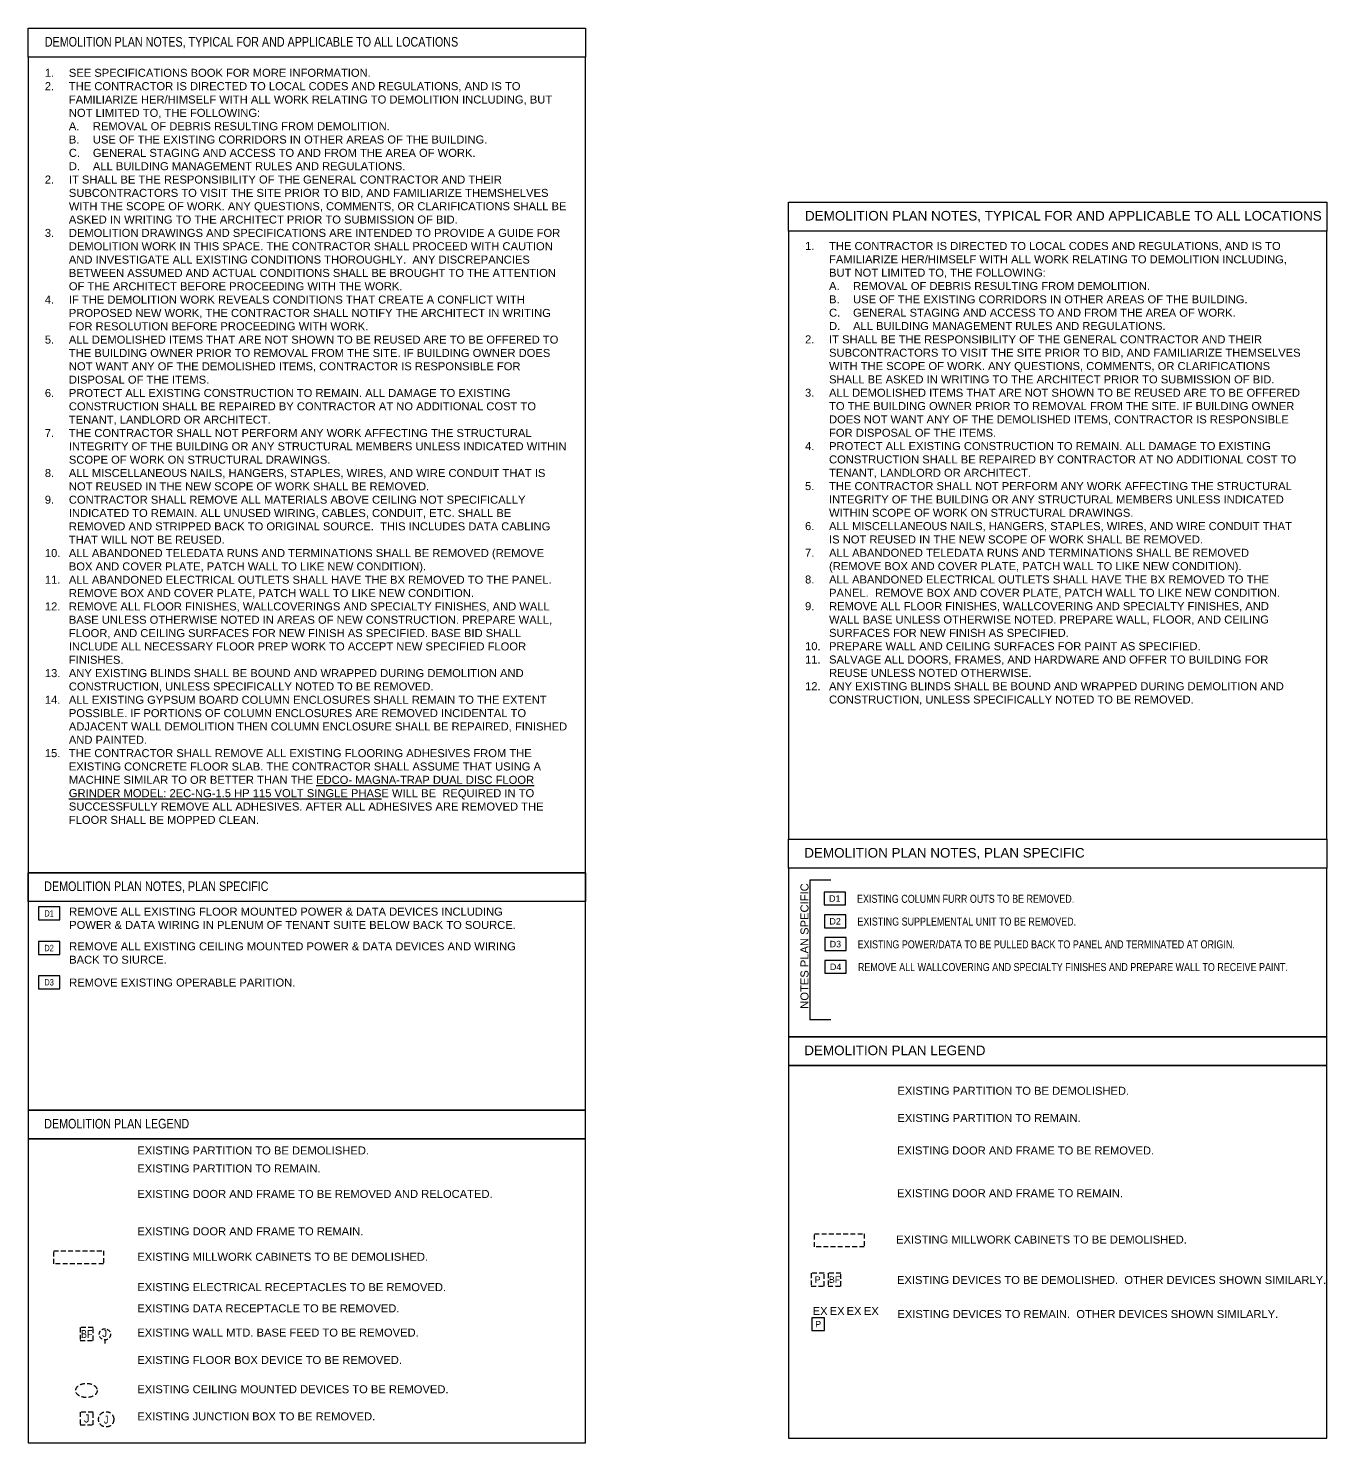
# Model space of a CAD drawing. Header units: inches. Extents: x -118 to 9372, y -4039 to 888.
# Drawn here: x 6391 to 8013, y -879 to 888 of the extents above; entities that cross this region are included whole.
import ezdxf
from ezdxf.enums import TextEntityAlignment as Align

# ---------------------------------------------------------------- set-up
doc = ezdxf.new("R2010")
doc.units = ezdxf.units.IN
doc.header["$LTSCALE"] = 96
doc.header["$MEASUREMENT"] = 0
for name, pattern in [('HIDDEN', [0.375, 0.25, -0.125]), ('HIDDEN2', [0.1875, 0.125, -0.0625]), ('HIDDEN4', [0.09375, 0.0625, -0.03125])]:
    doc.linetypes.add(name, pattern=pattern)
for name, color, linetype in [('A-Anno-Demo', 7, 'Continuous'), ('A-Anno-Flor', 7, 'Continuous'), ('A-Anno-PwrS', 7, 'Continuous'), ('A-Flor-Case-Demo', 7, 'HIDDEN4'), ('A-Powr-Demo', 7, 'HIDDEN4'), ('A-Powr-Exst', 1, 'Continuous'), ('Legend 300$0$A-Anno-PwrS', 7, 'Continuous')]:
    doc.layers.add(name, color=color, linetype=linetype)
doc.layers.add('Electrical-Power_Com', color=7, linetype='Continuous', lineweight=30)
doc.styles.add('Arial', font='arial.ttf')
doc.styles.add('Legend 300$0$XFINE_1-8', font='ARIALN.TTF', dxfattribs={"width": 0.8, "height": 8})
doc.styles.add('OTJ_Title1', font='swiss.ttf')
doc.styles.add('XFINE_0', font='swissl.ttf', dxfattribs={"width": 0.8})
doc.styles.add('XFINE_1-8', font='swissl.ttf', dxfattribs={"height": 10})

# ---------------------------------------------------------------- blocks, each defined once
blk = doc.blocks.new('A$C63DA0F89')
at = {"color": 0, "linetype": 'ByBlock', "lineweight": -2}
blk.add_lwpolyline([(8.8, 0), (24.8, 0), (24.8, 16), (8.8, 16)], close=True, dxfattribs=at)
at = {"color": 0, "linetype": 'ByBlock', "lineweight": -2, "style": 'OTJ_Title1', "flags": 8}
blk.add_attdef('CODE', text='', height=8, dxfattribs=at).set_placement((16.8, 8), align=Align.MIDDLE)
blk = doc.blocks.new('multi-note')
at = {"color": 4}
blk.add_lwpolyline([(-1.67, -1), (1.67, -1), (1.67, 1), (-1.67, 1)], close=True, dxfattribs=at)
at = {"color": 0, "style": 'XFINE_0', "width": 0.8}
blk.add_attdef('MULTI-NOTE', text='', height=1, dxfattribs=at).set_placement((0, 0), align=Align.MIDDLE_CENTER)
blk = doc.blocks.new('A$C39A66B45')
blk.add_circle((16.8, 9.6), 9.55)
at = {"color": 0, "linetype": 'ByBlock', "lineweight": -2, "style": 'OTJ_Title1', "flags": 8}
blk.add_attdef('CODE', text='', height=8, dxfattribs=at).set_placement((16.8, 9.2), align=Align.MIDDLE)
blk = doc.blocks.new('*U179')
at = {"layer": 'Electrical-Power_Com', "color": 0}
blk.add_line((1055.1, -324.7), (1058.3, -328), dxfattribs=at)
at = {"layer": 'Electrical-Power_Com', "color": 0, "linetype": 'HIDDEN', "ltscale": 0.2}
blk.add_circle((1050.2, -319.8), 7, dxfattribs=at)
at = {"layer": 'Electrical-Power_Com', "color": 0, "insert": (1044.1, -318.3), "char_height": 8.59, "attachment_point": 1, "rotation": 44.4543, "line_spacing_factor": 0.967741, "style": 'Arial'}
blk.add_mtext('J', dxfattribs=at)

msp = doc.modelspace()

# ---------------------------------------------------------------- linework, layer by layer
at = {"layer": 'A-Anno-PwrS'}
for p, q in [((7367.5, -176.4), (7367.5, -350.9)), ((7393.9, -176.4), (7367.5, -176.4)), ((7393.9, -350.9), (7367.5, -350.9))]:
    msp.add_line(p, q, dxfattribs=at)
at = {"layer": 'A-Anno-PwrS', "color": 5}
for points in [[(6391.3, 888.4), (7087.3, 888.4), (7087.3, 852.4), (6391.3, 852.4)], [(6391.3, -166.9), (7087.3, -166.9), (7087.3, 852.4), (6391.3, 852.4)], [(7341, 671), (8013.4, 671), (8013.4, 635), (7341, 635)], [(7341, -125.1), (8013.4, -125.1), (8013.4, 635), (7341, 635)], [(7341, -125.1), (8013.4, -125.1), (8013.4, -161.1), (7341, -161.1)], [(6391.3, -463.6), (7087.3, -463.6), (7087.3, -166.9), (6391.3, -166.9)], [(6391.3, -166.9), (7087.3, -166.9), (7087.3, -202.9), (6391.3, -202.9)], [(7341, -372), (8013.4, -372), (8013.4, -161.1), (7341, -161.1)], [(7341, -873.4), (8013.4, -873.4), (8013.4, -408), (7341, -408)], [(6391.3, -879.2), (7087.3, -879.2), (7087.3, -499.6), (6391.3, -499.6)]]:
    msp.add_lwpolyline(points, close=True, dxfattribs=at)
at = {"layer": 'A-Flor-Case-Demo'}
for points in [[(7373.5, -618.2), (7435.7, -618.2), (7435.7, -634.4), (7373.5, -634.4)], [(6423.1, -639.4), (6485.3, -639.4), (6485.3, -655.6), (6423.1, -655.6)]]:
    msp.add_lwpolyline(points, close=True, dxfattribs=at)
at = {"layer": 'A-Powr-Demo'}
msp.add_ellipse((6464, -813.9), major_axis=(13.5, 0), ratio=0.652921, dxfattribs=at)
at = {"layer": 'Legend 300$0$A-Anno-PwrS', "color": 5}
for points in [[(7341, -408), (8013.4, -408), (8013.4, -372), (7341, -372)], [(6391.3, -499.6), (7087.3, -499.6), (7087.3, -463.6), (6391.3, -463.6)]]:
    msp.add_lwpolyline(points, close=True, dxfattribs=at)

# ---------------------------------------------------------------- block references
at = {"layer": 'A-Anno-Demo', "xscale": 8, "yscale": 8, "zscale": 8}
for p, values in [((6417.3, -217.7), {'MULTI-NOTE': 'D1'}), ((6417.3, -261), {'MULTI-NOTE': 'D2'}), ((6417.3, -303.8), {'MULTI-NOTE': 'D3'})]:
    msp.add_blockref('multi-note', p, dxfattribs=at).add_auto_attribs(values)
at = {"layer": 'A-Anno-PwrS'}
ref = msp.add_blockref('multi-note', (7398.9, -199.1), dxfattribs=dict(at, xscale=8, yscale=8, zscale=8))
ref.add_attrib('MULTI-NOTE', 'D1', dxfattribs={"layer": '0', "color": 0, "height": 8, "style": 'XFINE_0'}).set_placement((7398.9, -199.1), align=Align.MIDDLE_CENTER)
ref = msp.add_blockref('multi-note', (7399.3, -227.6), dxfattribs=dict(at, xscale=8, yscale=8, zscale=8))
ref.add_attrib('MULTI-NOTE', 'D2', dxfattribs={"layer": '0', "color": 0, "height": 8, "style": 'XFINE_0'}).set_placement((7399.3, -227.6), align=Align.MIDDLE_CENTER)
ref = msp.add_blockref('multi-note', (7399.6, -256), dxfattribs=dict(at, xscale=8, yscale=8, zscale=8))
ref.add_attrib('MULTI-NOTE', 'D3', dxfattribs={"layer": '0', "color": 0, "height": 8, "style": 'XFINE_0'}).set_placement((7399.6, -256), align=Align.MIDDLE_CENTER)
ref = msp.add_blockref('multi-note', (7399.9, -284.5), dxfattribs=dict(at, xscale=8, yscale=8, zscale=8))
ref.add_attrib('MULTI-NOTE', 'D4', dxfattribs={"layer": '0', "color": 0, "height": 8, "style": 'XFINE_0'}).set_placement((7399.9, -284.5), align=Align.MIDDLE_CENTER)
at = {"layer": 'A-Powr-Demo'}
for p, values in [((7360.7, -683.4), {'CODE': 'P'}), ((7381.8, -683.4), {'CODE': 'BF'})]:
    msp.add_blockref('A$C63DA0F89', p, dxfattribs=at).add_auto_attribs(values)
ref = msp.add_blockref('A$C63DA0F89', (6447.5, -751.4), dxfattribs=at)
ref.add_attrib('CODE', 'BF', dxfattribs={"layer": '0', "color": 0, "linetype": 'ByBlock', "lineweight": -2, "height": 10, "style": 'OTJ_Title1', "width": 0.8, "flags": 8}).set_placement((6464.3, -743.4), align=Align.MIDDLE)
at = {"layer": 'A-Powr-Demo', "linetype": 'HIDDEN2', "lineweight": -3, "rotation": 315}
msp.add_blockref('*U179', (5970.5, 225), dxfattribs=at)
at = {"layer": 'A-Powr-Demo'}
ref = msp.add_blockref('A$C63DA0F89', (6447.5, -857), dxfattribs=at)
ref.add_attrib('CODE', 'J', dxfattribs={"layer": '0', "color": 0, "linetype": 'ByBlock', "lineweight": -2, "height": 10, "style": 'OTJ_Title1', "flags": 8}).set_placement((6464.3, -849), align=Align.MIDDLE)
at = {"layer": 'A-Powr-Demo', "linetype": 'Continuous', "lineweight": -3}
ref = msp.add_blockref('A$C39A66B45', (6471.8, -859.6), dxfattribs=at)
ref.add_attrib('CODE', 'J', dxfattribs={"layer": '0', "color": 0, "linetype": 'ByBlock', "lineweight": -2, "height": 10, "style": 'OTJ_Title1', "width": 0.8, "flags": 8}).set_placement((6488.6, -850.4), align=Align.MIDDLE)
at = {"layer": 'A-Powr-Exst'}
msp.add_blockref('A$C63DA0F89', (7361.3, -739), dxfattribs=at).add_auto_attribs({'CODE': 'P'})

# ---------------------------------------------------------------- texts
note = msp.add_mtext_static_columns([''] * 2, width=650.564, gutter_width=0, height=0, dxfattribs=dict(insert=(6412, 837.7), char_height=10, attachment_point=1, style='XFINE_1-8'))
for column, words in zip([note] + note.columns.linked_columns, ['\\pi-30,l30,t30;1.^ISEE SPECIFICATIONS BOOK FOR MORE INFORMATION.\\P2.^ITHE CONTRACTOR IS DIRECTED TO LOCAL CODES AND REGULATIONS, AND IS TO FAMILIARIZE HER/HIMSELF WITH ALL WORK RELATING TO DEMOLITION INCLUDING, BUT NOT LIMITED TO, THE FOLLOWING:\\P\\pl60,t60;A.^IREMOVAL OF DEBRIS RESULTING FROM DEMOLITION.\\PB.^IUSE OF THE EXISTING CORRIDORS IN OTHER AREAS OF THE BUILDING.\\PC.^IGENERAL STAGING AND ACCESS TO AND FROM THE AREA OF WORK.\\PD.^IALL BUILDING MANAGEMENT RULES AND REGULATIONS.\\P\\pl30,t30;2.^IIT SHALL BE THE RESPONSIBILITY OF THE GENERAL CONTRACTOR AND THEIR SUBCONTRACTORS TO VISIT THE SITE PRIOR TO BID, AND FAMILIARIZE THEMSHELVES  WITH THE SCOPE OF WORK. ANY QUESTIONS, COMMENTS, OR CLARIFICATIONS SHALL BE ASKED IN WRITING TO THE ARCHITECT PRIOR TO SUBMISSION OF BID.\\P3.^IDEMOLITION DRAWINGS AND SPECIFICATIONS ARE INTENDED TO PROVIDE A GUIDE FOR DEMOLITION WORK IN THIS SPACE. THE CONTRACTOR SHALL PROCEED WITH CAUTION AND INVESTIGATE ALL EXISTING CONDITIONS THOROUGHLY.  ANY DISCREPANCIES BETWEEN ASSUMED AND ACTUAL CONDITIONS SHALL BE BROUGHT TO THE ATTENTION OF THE ARCHITECT BEFORE PROCEEDING WITH THE WORK.\\P4.^IIF THE DEMOLITION WORK REVEALS CONDITIONS THAT CREATE A CONFLICT WITH PROPOSED NEW WORK, THE CONTRACTOR SHALL NOTIFY THE ARCHITECT IN WRITING FOR RESOLUTION BEFORE PROCEEDING WITH WORK.\\P5.^IALL DEMOLISHED ITEMS THAT ARE NOT SHOWN TO BE REUSED ARE TO BE OFFERED TO THE BUILDING OWNER PRIOR TO REMOVAL FROM THE SITE. IF BUILDING OWNER DOES NOT WANT ANY OF THE DEMOLISHED ITEMS, CONTRACTOR IS RESPONSIBLE FOR DISPOSAL OF THE ITEMS.\\P6.^IPROTECT ALL EXISTING CONSTRUCTION TO REMAIN. ALL DAMAGE TO EXISTING CONSTRUCTION SHALL BE REPAIRED BY CONTRACTOR AT NO ADDITIONAL COST TO TENANT, LANDLORD OR ARCHITECT.\\P7.^ITHE CONTRACTOR SHALL NOT PERFORM ANY WORK AFFECTING THE STRUCTURAL INTEGRITY OF THE BUILDING OR ANY STRUCTURAL MEMBERS UNLESS INDICATED WITHIN SCOPE OF WORK ON STRUCTURAL DRAWINGS. \\P8.^IALL MISCELLANEOUS NAILS, HANGERS, STAPLES, WIRES, AND WIRE CONDUIT THAT IS NOT REUSED IN THE NEW SCOPE OF WORK SHALL BE REMOVED.\\P9.^ICONTRACTOR SHALL REMOVE ALL MATERIALS ABOVE CEILING NOT SPECIFICALLY INDICATED TO REMAIN. ALL UNUSED WIRING, CABLES, CONDUIT, ETC. SHALL BE REMOVED AND STRIPPED BACK TO ORIGINAL SOURCE.  THIS INCLUDES DATA CABLING THAT WILL NOT BE REUSED.\\P10.^IALL ABANDONED TELEDATA RUNS AND TERMINATIONS SHALL BE REMOVED (REMOVE BOX AND COVER PLATE, PATCH WALL TO LIKE NEW CONDITION). \\P11.^IALL ABANDONED ELECTRICAL OUTLETS SHALL HAVE THE BX REMOVED TO THE PANEL.  REMOVE BOX AND COVER PLATE, PATCH WALL TO LIKE NEW CONDITION.\\P12.^IREMOVE ALL FLOOR FINISHES, WALLCOVERINGS AND SPECIALTY FINISHES, AND WALL BASE UNLESS OTHERWISE NOTED IN AREAS OF NEW CONSTRUCTION. PREPARE WALL, FLOOR, AND CEILING SURFACES FOR NEW FINISH AS SPECIFIED. BASE BID SHALL INCLUDE ALL NECESSARY FLOOR PREP WORK TO ACCEPT NEW SPECIFIED FLOOR FINISHES.\\P13.^IANY EXISTING BLINDS SHALL BE BOUND AND WRAPPED DURING DEMOLITION AND CONSTRUCTION, UNLESS SPECIFICALLY NOTED TO BE REMOVED.\\P14.^IALL EXISTING GYPSUM BOARD COLUMN ENCLOSURES SHALL REMAIN TO THE EXTENT POSSIBLE. IF PORTIONS OF COLUMN ENCLOSURES ARE REMOVED INCIDENTAL TO ADJACENT WALL DEMOLITION THEN COLUMN ENCLOSURE SHALL BE REPAIRED, FINISHED AND PAINTED.\\P15.^ITHE CONTRACTOR SHALL REMOVE ALL EXISTING FLOORING ADHESIVES FROM THE EXISTING CONCRETE FLOOR SLAB. THE CONTRACTOR SHALL ASSUME THAT USING A MACHINE SIMILAR TO OR BETTER THAN THE {\\LEDCO- MAGNA-TRAP DUAL DISC FLOOR GRINDER MODEL: 2EC-NG-1.5 HP 115 VOLT SINGLE PHAS}E WILL BE  REQUIRED IN TO SUCCESSFULLY REMOVE ALL ADHESIVES. AFTER ALL ADHESIVES ARE REMOVED THE FLOOR SHALL BE MOPPED CLEAN. \\P       \\P', '\\pi-30,l30,t30;{\\H1.3x; }']):
    column.text = words
note = msp.add_mtext_static_columns([''] * 2, width=619.401, gutter_width=63.1, height=0, dxfattribs=dict(insert=(7361.7, 621.3), char_height=10, attachment_point=1, style='XFINE_1-8'))
for column, words in zip([note] + note.columns.linked_columns, ['\\pi-30,l30,t30;1.^ITHE CONTRACTOR IS DIRECTED TO LOCAL CODES AND REGULATIONS, AND IS TO FAMILIARIZE HER/HIMSELF WITH ALL WORK RELATING TO DEMOLITION INCLUDING, BUT NOT LIMITED TO, THE FOLLOWING:\\P\\pl60,t60;A.^IREMOVAL OF DEBRIS RESULTING FROM DEMOLITION.\\PB.^IUSE OF THE EXISTING CORRIDORS IN OTHER AREAS OF THE BUILDING.\\PC.^IGENERAL STAGING AND ACCESS TO AND FROM THE AREA OF WORK.\\PD.^IALL BUILDING MANAGEMENT RULES AND REGULATIONS.\\P\\pl30,t30;2.^IIT SHALL BE THE RESPONSIBILITY OF THE GENERAL CONTRACTOR AND THEIR SUBCONTRACTORS TO VISIT THE SITE PRIOR TO BID, AND FAMILIARIZE THEMSELVES WITH THE SCOPE OF WORK. ANY QUESTIONS, COMMENTS, OR CLARIFICATIONS SHALL BE ASKED IN WRITING TO THE ARCHITECT PRIOR TO SUBMISSION OF BID.\\P3.^IALL DEMOLISHED ITEMS THAT ARE NOT SHOWN TO BE REUSED ARE TO BE OFFERED TO THE BUILDING OWNER PRIOR TO REMOVAL FROM THE SITE. IF BUILDING OWNER DOES NOT WANT ANY OF THE DEMOLISHED ITEMS, CONTRACTOR IS RESPONSIBLE FOR DISPOSAL OF THE ITEMS.\\P4.^IPROTECT ALL EXISTING CONSTRUCTION TO REMAIN. ALL DAMAGE TO EXISTING CONSTRUCTION SHALL BE REPAIRED BY CONTRACTOR AT NO ADDITIONAL COST TO TENANT, LANDLORD OR ARCHITECT.\\P5.^ITHE CONTRACTOR SHALL NOT PERFORM ANY WORK AFFECTING THE STRUCTURAL INTEGRITY OF THE BUILDING OR ANY STRUCTURAL MEMBERS UNLESS INDICATED WITHIN SCOPE OF WORK ON STRUCTURAL DRAWINGS. \\P6.^IALL MISCELLANEOUS NAILS, HANGERS, STAPLES, WIRES, AND WIRE CONDUIT THAT IS NOT REUSED IN THE NEW SCOPE OF WORK SHALL BE REMOVED.\\P7.^IALL ABANDONED TELEDATA RUNS AND TERMINATIONS SHALL BE REMOVED (REMOVE BOX AND COVER PLATE, PATCH WALL TO LIKE NEW CONDITION). \\P8.^IALL ABANDONED ELECTRICAL OUTLETS SHALL HAVE THE BX REMOVED TO THE PANEL.  REMOVE BOX AND COVER PLATE, PATCH WALL TO LIKE NEW CONDITION.\\P9.^IREMOVE ALL FLOOR FINISHES, WALLCOVERING AND SPECIALTY FINISHES, AND WALL BASE UNLESS OTHERWISE NOTED. PREPARE WALL, FLOOR, AND CEILING SURFACES FOR NEW FINISH AS SPECIFIED.\\P10.^IPREPARE WALL AND CEILING SURFACES FOR PAINT AS SPECIFIED.\\P11.^ISALVAGE ALL DOORS, FRAMES, AND HARDWARE AND OFFER TO BUILDING FOR REUSE UNLESS NOTED OTHERWISE.\\P12.^IANY EXISTING BLINDS SHALL BE BOUND AND WRAPPED DURING DEMOLITION AND CONSTRUCTION, UNLESS SPECIFICALLY NOTED TO BE REMOVED.', '']):
    column.text = words
at = {"layer": 'A-Anno-Demo', "char_height": 10, "width": 526.46, "attachment_point": 1, "style": 'XFINE_1-8'}
for s, insert in [('EXISTING DOOR AND FRAME TO BE REMOVED.', (7476.5, -509)), ('EXISTING DOOR AND FRAME TO BE REMOVED AND RELOCATED.', (6527.5, -563.3)), ('EXISTING DOOR AND FRAME TO REMAIN.', (7476.5, -562.4)), ('EXISTING DOOR AND FRAME TO REMAIN.', (6527.5, -610)), ('EXISTING DEVICES TO BE DEMOLISHED.  OTHER DEVICES SHOWN SIMILARLY. ', (7476.5, -670.8)), ('EXISTING ELECTRICAL RECEPTACLES TO BE REMOVED.', (6527.5, -679.8)), ('EXISTING DATA RECEPTACLE TO BE REMOVED.', (6527.5, -706.3)), ('EXISTING DEVICES TO REMAIN.  OTHER DEVICES SHOWN SIMILARLY. ', (7477.1, -713.4)), ('EXISTING WALL MTD. BASE FEED TO BE REMOVED.', (6527.5, -736.6)), ('EXISTING FLOOR BOX DEVICE TO BE REMOVED.', (6527.5, -770.8)), ('EXISTING CEILING MOUNTED DEVICES TO BE REMOVED.', (6527.5, -807.4)), ('EXISTING JUNCTION BOX TO BE REMOVED.', (6527.5, -841.3))]:
    msp.add_mtext(s, dxfattribs=dict(at, insert=insert))
at = {"layer": 'A-Anno-Flor', "style": 'OTJ_Title1', "width": 0.8}
for s, p in [('DEMOLITION PLAN NOTES, TYPICAL FOR AND APPLICABLE TO ALL LOCATIONS', (6412, 865.5)), ('DEMOLITION PLAN LEGEND', (6411.2, -486.5))]:
    msp.add_text(s, height=12, dxfattribs=at).set_placement(p)
at = {"layer": 'A-Anno-Flor', "attachment_point": 1}
for s, insert, char_height, width, style in [('DEMOLITION PLAN NOTES, TYPICAL FOR AND APPLICABLE TO ALL LOCATIONS', (7361.7, 660.1), 12, 836.833, 'OTJ_Title1'), ('DEMOLITION PLAN LEGEND', (7360.8, -382.9), 12, 240.458, 'OTJ_Title1'), ('EXISTING PARTITION TO BE DEMOLISHED.', (7477.1, -434.4), 10, 540.348, 'XFINE_1-8'), ('EXISTING PARTITION TO REMAIN.', (7477.1, -468.4), 10, 540.348, 'XFINE_1-8'), ('EXISTING PARTITION TO BE DEMOLISHED.', (6527.5, -509), 10, 540.348, 'XFINE_1-8'), ('EXISTING PARTITION TO REMAIN.', (6527.5, -531.5), 10, 540.348, 'XFINE_1-8'), ('EXISTING MILLWORK CABINETS TO BE DEMOLISHED. ', (7475.5, -620.3), 10, 491.907, 'XFINE_1-8'), ('EXISTING MILLWORK CABINETS TO BE DEMOLISHED. ', (6527.5, -641.9), 10, 546.873, 'XFINE_1-8'), ('EX', (7371.2, -709.6), 10, 540.348, 'XFINE_1-8'), ('EX', (7392.5, -709.6), 10, 540.348, 'XFINE_1-8'), ('EX', (7413.6, -709.6), 10, 540.348, 'XFINE_1-8'), ('EX', (7435.2, -709.6), 10, 540.348, 'XFINE_1-8')]:
    msp.add_mtext(s, dxfattribs=dict(at, insert=insert, char_height=char_height, width=width, style=style))
at = {"layer": 'A-Anno-PwrS', "style": 'OTJ_Title1', "width": 0.8}
msp.add_text('DEMOLITION PLAN NOTES, PLAN SPECIFIC', height=12, dxfattribs=at).set_placement((6411.2, -189.8))
at = {"layer": 'A-Anno-PwrS', "insert": (7360.8, -136), "char_height": 12, "width": 397.349, "attachment_point": 1, "style": 'OTJ_Title1'}
msp.add_mtext('DEMOLITION PLAN NOTES, PLAN SPECIFIC', dxfattribs=at)
at = {"layer": 'A-Anno-PwrS', "insert": (7356, -258.5), "char_height": 10, "width": 228.495, "attachment_point": 2, "rotation": 90, "style": 'XFINE_1-8'}
msp.add_mtext('NOTES PLAN SPECIFIC', dxfattribs=at)
at = {"layer": 'Legend 300$0$A-Anno-PwrS', "char_height": 10, "width": 568.444, "attachment_point": 1}
for s, insert, style in [('{\\fArial|b0|i0|c0|p34;EXISTING COLUMN FURR OUTS TO BE REMOVED. }', (7426.7, -194.5), 'Legend 300$0$XFINE_1-8'), ('REMOVE ALL EXISTING FLOOR MOUNTED POWER & DATA DEVICES INCLUDING POWER & DATA WIRING IN PLENUM OF TENANT SUITE BELOW BACK TO SOURCE.', (6442.4, -210.5), 'XFINE_1-8'), ('{\\fArial|b0|i0|c0|p34;EXISTING SUPPLEMENTAL UNIT TO BE REMOVED.}', (7427.1, -222.9), 'Legend 300$0$XFINE_1-8'), ('REMOVE ALL EXISTING CEILING MOUNTED POWER & DATA DEVICES AND WIRING BACK TO SIURCE.', (6442.4, -253.9), 'XFINE_1-8'), ('{\\fArial|b0|i0|c0|p34;EXISTING POWER/DATA TO BE PULLED BACK TO PANEL AND TERMINATED AT ORIGIN.}', (7427.4, -251.4), 'Legend 300$0$XFINE_1-8'), ('{\\fArial|b0|i0|c0|p34;REMOVE ALL WALLCOVERING AND SPECIALTY FINISHES AND PREPARE WALL TO RECEIVE PAINT.}', (7427.8, -279.8), 'Legend 300$0$XFINE_1-8'), ('REMOVE EXISTING OPERABLE PARITION.', (6442.4, -299.1), 'XFINE_1-8')]:
    msp.add_mtext(s, dxfattribs=dict(at, insert=insert, style=style))

doc.saveas('drawing.dxf')
